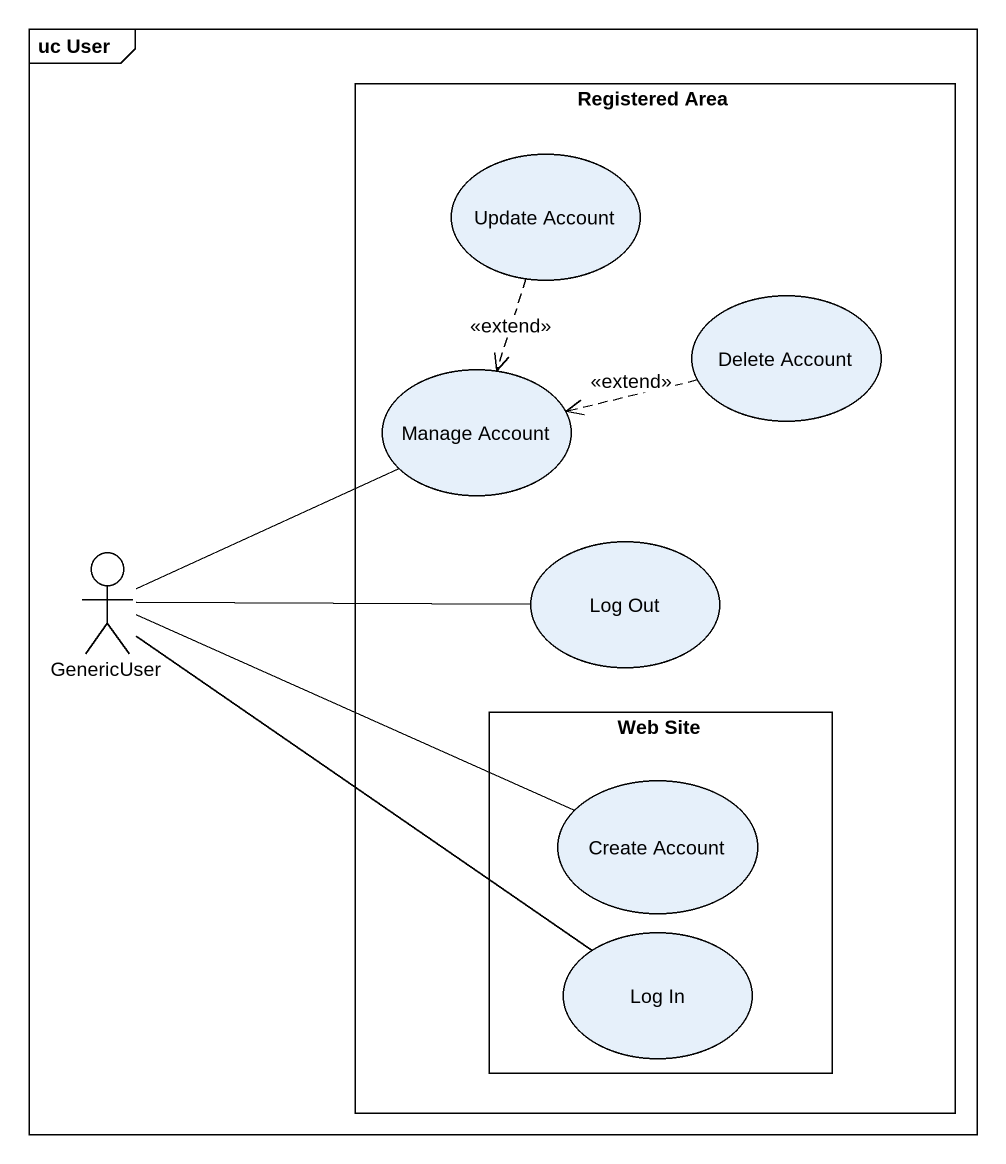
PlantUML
@startuml
mainframe uc User
rectangle "Registered Area" as Registered_Area {
  usecase "Update Account" as Update_Account
  usecase "Delete Account" as Delete_Account
  usecase "Manage Account" as Manage_Account
  usecase "Log Out" as Log_Out
  rectangle "Web Site" as Web_Site {
    usecase "Create Account" as Create_Account
    usecase "Log In" as Log_In
  }
}
actor GenericUser
Update_Account ..> Manage_Account : <<extend>>
Delete_Account .left.> Manage_Account : <<extend>>
GenericUser -right- Manage_Account
GenericUser -right- Log_Out
GenericUser -right- Create_Account
GenericUser -- Log_In
@enduml
